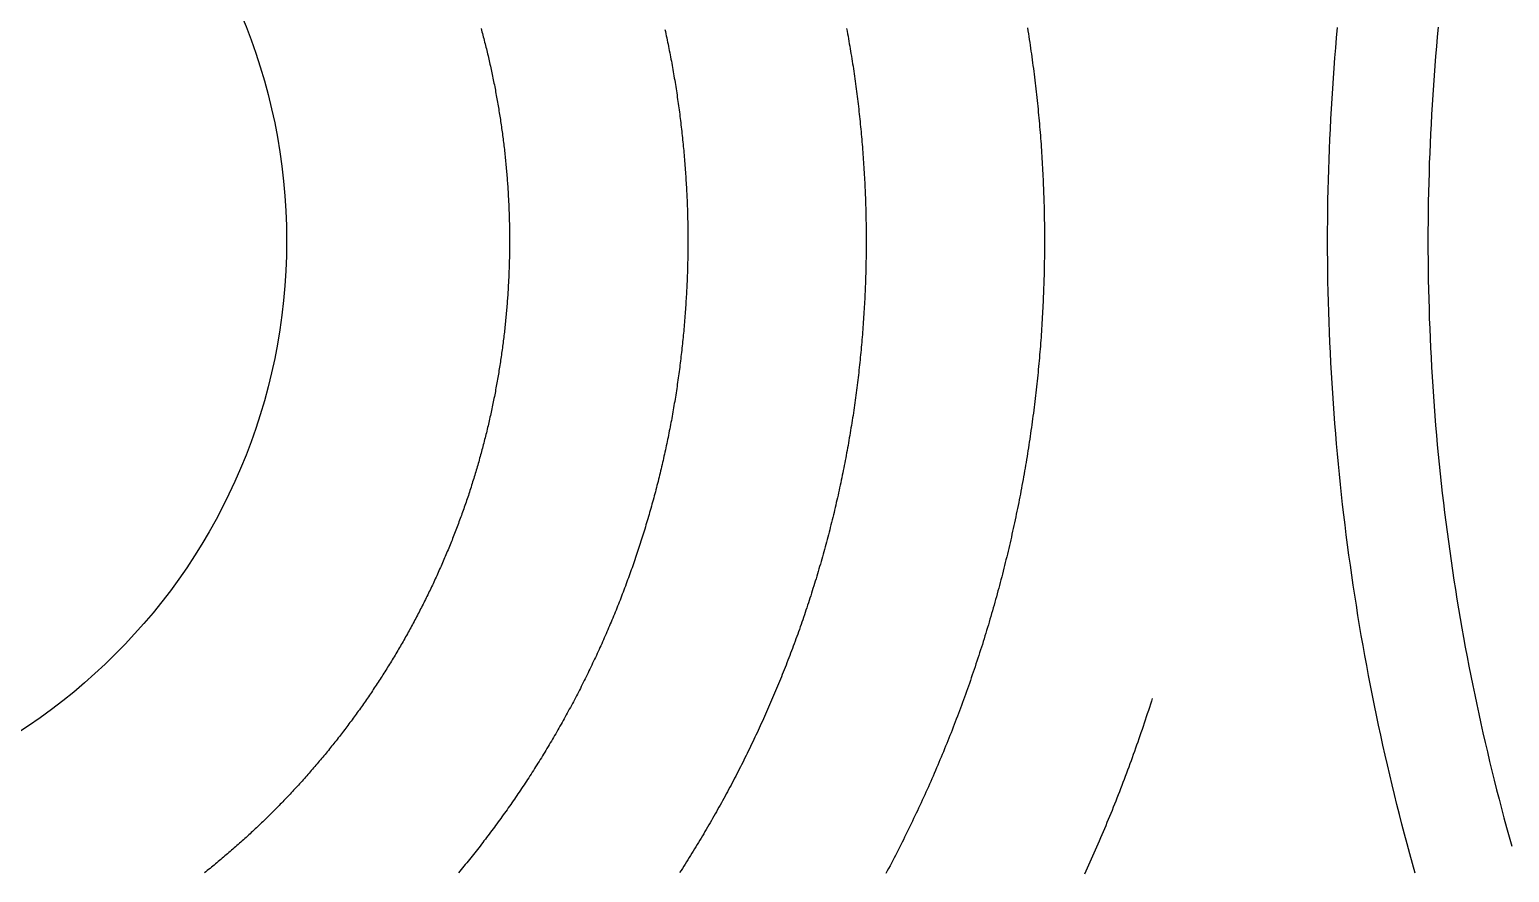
# Model space of a CAD drawing. Header units: millimetres. Extents: x -17.8 to 17.8, y -17.8 to 17.8.
# Drawn here: x 0.589 to 3.244, y -1.134 to 0.379 of the extents above; entities that cross this region are included whole.
import ezdxf

# ---------------------------------------------------------------- set-up
doc = ezdxf.new("R2010")
doc.units = ezdxf.units.MM
for name, color, linetype in [('ALTIN', 2, 'Continuous'), ('DOKU', 8, 'Continuous'), ('KESIM', 1, 'Continuous')]:
    doc.layers.add(name, color=color, linetype=linetype)

msp = doc.modelspace()

# ---------------------------------------------------------------- linework, layer by layer
at = {"layer": 'ALTIN'}
for points in [[(3.0753, -1.1357), (3.0704, -1.1181), (3.0655, -1.1005), (3.0608, -1.0829), (3.0561, -1.0653), (3.0515, -1.0476), (3.0469, -1.0299), (3.0425, -1.0122), (3.0381, -0.9945), (3.0338, -0.9767), (3.0296, -0.959), (3.0254, -0.9412), (3.0214, -0.9234), (3.0174, -0.9056), (3.0135, -0.8878), (3.0096, -0.8699), (3.0059, -0.852), (3.0022, -0.8342), (2.9986, -0.8163), (2.9951, -0.7983), (2.9916, -0.7804), (2.9883, -0.7625), (2.985, -0.7445), (2.9818, -0.7265), (2.9786, -0.7086), (2.9756, -0.6906), (2.9726, -0.6725), (2.9697, -0.6545), (2.9669, -0.6365), (2.9642, -0.6184), (2.9615, -0.6004), (2.9589, -0.5823), (2.9564, -0.5642), (2.954, -0.5461), (2.9517, -0.528), (2.9494, -0.5099), (2.9472, -0.4918), (2.9451, -0.4736), (2.9431, -0.4555), (2.9411, -0.4373), (2.9393, -0.4192), (2.9375, -0.401), (2.9358, -0.3828), (2.9341, -0.3647), (2.9326, -0.3465), (2.9311, -0.3283), (2.9297, -0.3101), (2.9284, -0.2919), (2.9272, -0.2736), (2.926, -0.2554), (2.9249, -0.2372), (2.9239, -0.219), (2.923, -0.2007), (2.9222, -0.1825), (2.9214, -0.1643), (2.9207, -0.146), (2.9202, -0.1278), (2.9196, -0.1095), (2.9192, -0.0913), (2.9188, -0.073), (2.9186, -0.0548), (2.9184, -0.0365), (2.9182, -0.0183), (2.9182, 0), (2.9182, 0.0183), (2.9184, 0.0365), (2.9186, 0.0548), (2.9188, 0.073), (2.9192, 0.0913), (2.9196, 0.1095), (2.9202, 0.1278), (2.9207, 0.146), (2.9214, 0.1643), (2.9222, 0.1825), (2.923, 0.2007), (2.9239, 0.219), (2.9249, 0.2372), (2.926, 0.2554), (2.9272, 0.2736), (2.9284, 0.2919), (2.9297, 0.3101), (2.9311, 0.3283), (2.9326, 0.3465), (2.9341, 0.3647), (2.9358, 0.3828)], [(3.1166, 0.3838), (3.115, 0.3664), (3.1134, 0.349), (3.112, 0.3316), (3.1105, 0.3142), (3.1092, 0.2967), (3.108, 0.2793), (3.1068, 0.2619), (3.1057, 0.2444), (3.1046, 0.227), (3.1037, 0.2096), (3.1028, 0.1921), (3.102, 0.1747), (3.1013, 0.1572), (3.1006, 0.1397), (3.1001, 0.1223), (3.0996, 0.1048), (3.0992, 0.0873), (3.0988, 0.0699), (3.0985, 0.0524), (3.0984, 0.0349), (3.0982, 0.0175), (3.0982, 0), (3.0982, -0.0175), (3.0984, -0.0349), (3.0985, -0.0524), (3.0988, -0.0699), (3.0992, -0.0873), (3.0996, -0.1048), (3.1001, -0.1223), (3.1006, -0.1397), (3.1013, -0.1572), (3.102, -0.1747), (3.1028, -0.1921), (3.1037, -0.2096), (3.1046, -0.227), (3.1057, -0.2444), (3.1068, -0.2619), (3.108, -0.2793), (3.1092, -0.2967), (3.1105, -0.3142), (3.112, -0.3316), (3.1134, -0.349), (3.115, -0.3664), (3.1166, -0.3838), (3.1183, -0.4012), (3.1201, -0.4185), (3.122, -0.4359), (3.1239, -0.4533), (3.126, -0.4706), (3.128, -0.488), (3.1302, -0.5053), (3.1325, -0.5226), (3.1348, -0.5399), (3.1372, -0.5572), (3.1396, -0.5745), (3.1422, -0.5918), (3.1448, -0.6091), (3.1475, -0.6264), (3.1503, -0.6436), (3.1531, -0.6609), (3.156, -0.6781), (3.159, -0.6953), (3.1621, -0.7125), (3.1652, -0.7297), (3.1685, -0.7468), (3.1718, -0.764), (3.1751, -0.7811), (3.1786, -0.7983), (3.1821, -0.8154), (3.1857, -0.8325), (3.1894, -0.8496), (3.1931, -0.8666), (3.1969, -0.8837), (3.2008, -0.9007), (3.2048, -0.9177), (3.2088, -0.9347), (3.2129, -0.9517), (3.2171, -0.9687), (3.2214, -0.9856), (3.2257, -1.0025), (3.2301, -1.0194), (3.2346, -1.0363), (3.2392, -1.0532), (3.2438, -1.07), (3.2485, -1.0868)]]:
    msp.add_lwpolyline(points, dxfattribs=at)
at = {"layer": 'DOKU'}
for points in [[(1.3989, 0.3814), (1.3998, 0.3783), (1.4006, 0.3753), (1.4014, 0.3722), (1.4022, 0.3692), (1.403, 0.3661), (1.4038, 0.3631), (1.4046, 0.36), (1.4054, 0.3569), (1.4062, 0.3539), (1.4069, 0.3508), (1.4077, 0.3477), (1.4084, 0.3446), (1.4092, 0.3416), (1.4099, 0.3385), (1.4107, 0.3354), (1.4114, 0.3323), (1.4121, 0.3293), (1.4128, 0.3262), (1.4135, 0.3231), (1.4142, 0.32), (1.4149, 0.3169), (1.4156, 0.3138), (1.4163, 0.3107), (1.417, 0.3077), (1.4177, 0.3046), (1.4183, 0.3015), (1.419, 0.2984), (1.4196, 0.2953), (1.4203, 0.2922), (1.4209, 0.2891), (1.4215, 0.286), (1.4221, 0.2829), (1.4228, 0.2798), (1.4234, 0.2767), (1.424, 0.2736), (1.4246, 0.2705), (1.4251, 0.2674), (1.4257, 0.2642), (1.4263, 0.2611), (1.4269, 0.258), (1.4274, 0.2549), (1.428, 0.2518), (1.4285, 0.2487), (1.4291, 0.2456), (1.4296, 0.2424), (1.4301, 0.2393), (1.4306, 0.2362), (1.4311, 0.2331), (1.4316, 0.23), (1.4321, 0.2268), (1.4326, 0.2237), (1.4331, 0.2206), (1.4336, 0.2175), (1.4341, 0.2143), (1.4345, 0.2112), (1.435, 0.2081), (1.4354, 0.2049), (1.4359, 0.2018), (1.4363, 0.1987), (1.4368, 0.1955), (1.4372, 0.1924), (1.4376, 0.1893), (1.438, 0.1861), (1.4384, 0.183), (1.4388, 0.1798), (1.4392, 0.1767), (1.4396, 0.1736), (1.4399, 0.1704), (1.4403, 0.1673), (1.4407, 0.1641), (1.441, 0.161), (1.4414, 0.1579), (1.4417, 0.1547), (1.4421, 0.1516), (1.4424, 0.1484), (1.4427, 0.1453), (1.443, 0.1421), (1.4433, 0.139), (1.4436, 0.1358), (1.4439, 0.1327), (1.4442, 0.1295), (1.4445, 0.1264), (1.4448, 0.1232), (1.445, 0.1201), (1.4453, 0.1169), (1.4455, 0.1138), (1.4458, 0.1106), (1.446, 0.1075), (1.4462, 0.1043), (1.4465, 0.1011), (1.4467, 0.098), (1.4469, 0.0948), (1.4471, 0.0917), (1.4473, 0.0885), (1.4475, 0.0854), (1.4477, 0.0822), (1.4478, 0.079), (1.448, 0.0759), (1.4482, 0.0727), (1.4483, 0.0696), (1.4485, 0.0664), (1.4486, 0.0632), (1.4488, 0.0601), (1.4489, 0.0569), (1.449, 0.0538), (1.4491, 0.0506), (1.4492, 0.0474), (1.4493, 0.0443), (1.4494, 0.0411), (1.4495, 0.038), (1.4496, 0.0348), (1.4497, 0.0316), (1.4497, 0.0285), (1.4498, 0.0253), (1.4498, 0.0221), (1.4499, 0.019), (1.4499, 0.0158), (1.4499, 0.0127), (1.45, 0.0095), (1.45, 0.0063), (1.45, 0.0032), (1.45, 0), (1.45, -0.0032), (1.45, -0.0063), (1.45, -0.0095), (1.4499, -0.0127), (1.4499, -0.0158), (1.4499, -0.019), (1.4498, -0.0221), (1.4498, -0.0253), (1.4497, -0.0285), (1.4497, -0.0316), (1.4496, -0.0348), (1.4495, -0.038), (1.4494, -0.0411), (1.4493, -0.0443), (1.4492, -0.0474), (1.4491, -0.0506), (1.449, -0.0538), (1.4489, -0.0569), (1.4488, -0.0601), (1.4486, -0.0632), (1.4485, -0.0664), (1.4483, -0.0696), (1.4482, -0.0727), (1.448, -0.0759), (1.4478, -0.079), (1.4477, -0.0822), (1.4475, -0.0854), (1.4473, -0.0885), (1.4471, -0.0917), (1.4469, -0.0948), (1.4467, -0.098), (1.4465, -0.1011), (1.4462, -0.1043), (1.446, -0.1075), (1.4458, -0.1106), (1.4455, -0.1138), (1.4453, -0.1169), (1.445, -0.1201), (1.4448, -0.1232), (1.4445, -0.1264), (1.4442, -0.1295), (1.4439, -0.1327), (1.4436, -0.1358), (1.4433, -0.139), (1.443, -0.1421), (1.4427, -0.1453), (1.4424, -0.1484), (1.4421, -0.1516), (1.4417, -0.1547), (1.4414, -0.1579), (1.441, -0.161), (1.4407, -0.1641), (1.4403, -0.1673), (1.4399, -0.1704), (1.4396, -0.1736), (1.4392, -0.1767), (1.4388, -0.1798), (1.4384, -0.183), (1.438, -0.1861), (1.4376, -0.1893), (1.4372, -0.1924), (1.4368, -0.1955), (1.4363, -0.1987), (1.4359, -0.2018), (1.4354, -0.2049), (1.435, -0.2081), (1.4345, -0.2112), (1.4341, -0.2143), (1.4336, -0.2175), (1.4331, -0.2206), (1.4326, -0.2237), (1.4321, -0.2268), (1.4316, -0.23), (1.4311, -0.2331), (1.4306, -0.2362), (1.4301, -0.2393), (1.4296, -0.2424), (1.4291, -0.2456), (1.4285, -0.2487), (1.428, -0.2518), (1.4274, -0.2549), (1.4269, -0.258), (1.4263, -0.2611), (1.4257, -0.2642), (1.4251, -0.2674), (1.4246, -0.2705), (1.424, -0.2736), (1.4234, -0.2767), (1.4228, -0.2798), (1.4221, -0.2829), (1.4215, -0.286), (1.4209, -0.2891), (1.4203, -0.2922), (1.4196, -0.2953), (1.419, -0.2984), (1.4183, -0.3015), (1.4177, -0.3046), (1.417, -0.3077), (1.4163, -0.3107), (1.4156, -0.3138), (1.4149, -0.3169), (1.4142, -0.32), (1.4135, -0.3231), (1.4128, -0.3262), (1.4121, -0.3293), (1.4114, -0.3323), (1.4107, -0.3354), (1.4099, -0.3385), (1.4092, -0.3416), (1.4084, -0.3446), (1.4077, -0.3477), (1.4069, -0.3508), (1.4062, -0.3539), (1.4054, -0.3569), (1.4046, -0.36), (1.4038, -0.3631), (1.403, -0.3661), (1.4022, -0.3692), (1.4014, -0.3722), (1.4006, -0.3753), (1.3998, -0.3783), (1.3989, -0.3814), (1.3981, -0.3844), (1.3973, -0.3875), (1.3964, -0.3905), (1.3956, -0.3936), (1.3947, -0.3966), (1.3938, -0.3997), (1.393, -0.4027), (1.3921, -0.4058), (1.3912, -0.4088), (1.3903, -0.4118), (1.3894, -0.4149), (1.3885, -0.4179), (1.3876, -0.4209), (1.3866, -0.4239), (1.3857, -0.427), (1.3848, -0.43), (1.3838, -0.433), (1.3829, -0.436), (1.3819, -0.439), (1.381, -0.4421), (1.38, -0.4451), (1.379, -0.4481), (1.3781, -0.4511), (1.3771, -0.4541), (1.3761, -0.4571), (1.3751, -0.4601), (1.3741, -0.4631), (1.373, -0.4661), (1.372, -0.4691), (1.371, -0.4721), (1.37, -0.4751), (1.3689, -0.4781), (1.3679, -0.481), (1.3668, -0.484), (1.3658, -0.487), (1.3647, -0.49), (1.3636, -0.493), (1.3626, -0.4959), (1.3615, -0.4989), (1.3604, -0.5019), (1.3593, -0.5048), (1.3582, -0.5078), (1.3571, -0.5108), (1.3559, -0.5137), (1.3548, -0.5167), (1.3537, -0.5196), (1.3526, -0.5226), (1.3514, -0.5255), (1.3503, -0.5285), (1.3491, -0.5314), (1.3479, -0.5344), (1.3468, -0.5373), (1.3456, -0.5402), (1.3444, -0.5432), (1.3432, -0.5461), (1.342, -0.549), (1.3408, -0.552), (1.3396, -0.5549), (1.3384, -0.5578), (1.3372, -0.5607), (1.336, -0.5636), (1.3347, -0.5666), (1.3335, -0.5695), (1.3322, -0.5724), (1.331, -0.5753), (1.3297, -0.5782), (1.3285, -0.5811), (1.3272, -0.584), (1.3259, -0.5869), (1.3246, -0.5898), (1.3234, -0.5927), (1.3221, -0.5955), (1.3208, -0.5984), (1.3194, -0.6013), (1.3181, -0.6042), (1.3168, -0.6071), (1.3155, -0.6099), (1.3141, -0.6128), (1.3128, -0.6157), (1.3115, -0.6185), (1.3101, -0.6214), (1.3087, -0.6242), (1.3074, -0.6271), (1.306, -0.6299), (1.3046, -0.6328), (1.3033, -0.6356), (1.3019, -0.6385), (1.3005, -0.6413), (1.2991, -0.6442), (1.2977, -0.647), (1.2962, -0.6498), (1.2948, -0.6526), (1.2934, -0.6555), (1.292, -0.6583), (1.2905, -0.6611), (1.2891, -0.6639), (1.2876, -0.6667), (1.2862, -0.6695), (1.2847, -0.6723), (1.2832, -0.6751), (1.2818, -0.6779), (1.2803, -0.6807), (1.2788, -0.6835), (1.2773, -0.6863), (1.2758, -0.6891), (1.2743, -0.6919), (1.2728, -0.6947), (1.2713, -0.6974), (1.2697, -0.7002), (1.2682, -0.703), (1.2667, -0.7057), (1.2651, -0.7085), (1.2636, -0.7113), (1.262, -0.714), (1.2605, -0.7168), (1.2589, -0.7195), (1.2573, -0.7223), (1.2557, -0.725), (1.2542, -0.7277), (1.2526, -0.7305), (1.251, -0.7332), (1.2494, -0.7359), (1.2478, -0.7387), (1.2461, -0.7414), (1.2445, -0.7441), (1.2429, -0.7468), (1.2413, -0.7495), (1.2396, -0.7522), (1.238, -0.7549), (1.2363, -0.7576), (1.2347, -0.7603), (1.233, -0.763), (1.2313, -0.7657), (1.2297, -0.7684), (1.228, -0.7711), (1.2263, -0.7737), (1.2246, -0.7764), (1.2229, -0.7791), (1.2212, -0.7818), (1.2195, -0.7844), (1.2178, -0.7871), (1.2161, -0.7897), (1.2143, -0.7924), (1.2126, -0.795), (1.2109, -0.7977), (1.2091, -0.8003), (1.2074, -0.8029), (1.2056, -0.8056), (1.2039, -0.8082), (1.2021, -0.8108), (1.2003, -0.8135), (1.1986, -0.8161), (1.1968, -0.8187), (1.195, -0.8213), (1.1932, -0.8239), (1.1914, -0.8265), (1.1896, -0.8291), (1.1878, -0.8317), (1.186, -0.8343), (1.1841, -0.8369), (1.1823, -0.8394), (1.1805, -0.842), (1.1786, -0.8446), (1.1768, -0.8472), (1.1749, -0.8497), (1.1731, -0.8523), (1.1712, -0.8548), (1.1693, -0.8574), (1.1675, -0.8599), (1.1656, -0.8625), (1.1637, -0.865), (1.1618, -0.8676), (1.1599, -0.8701), (1.158, -0.8726), (1.1561, -0.8752), (1.1542, -0.8777), (1.1523, -0.8802), (1.1504, -0.8827), (1.1484, -0.8852), (1.1465, -0.8877), (1.1446, -0.8902), (1.1426, -0.8927), (1.1407, -0.8952), (1.1387, -0.8977), (1.1367, -0.9002), (1.1348, -0.9026), (1.1328, -0.9051), (1.1308, -0.9076), (1.1288, -0.9101), (1.1269, -0.9125), (1.1249, -0.915), (1.1229, -0.9174), (1.1209, -0.9199), (1.1189, -0.9223), (1.1168, -0.9248), (1.1148, -0.9272), (1.1128, -0.9296), (1.1108, -0.932), (1.1087, -0.9345), (1.1067, -0.9369), (1.1046, -0.9393), (1.1026, -0.9417), (1.1005, -0.9441), (1.0985, -0.9465), (1.0964, -0.9489), (1.0943, -0.9513), (1.0923, -0.9537), (1.0902, -0.9561), (1.0881, -0.9584), (1.086, -0.9608), (1.0839, -0.9632), (1.0818, -0.9655), (1.0797, -0.9679), (1.0776, -0.9702), (1.0754, -0.9726), (1.0733, -0.9749), (1.0712, -0.9773), (1.0691, -0.9796), (1.0669, -0.9819), (1.0648, -0.9843), (1.0626, -0.9866), (1.0605, -0.9889), (1.0583, -0.9912), (1.0561, -0.9935), (1.054, -0.9958), (1.0518, -0.9981), (1.0496, -1.0004), (1.0474, -1.0027), (1.0452, -1.005), (1.043, -1.0073), (1.0408, -1.0095), (1.0386, -1.0118), (1.0364, -1.0141), (1.0342, -1.0163), (1.032, -1.0186), (1.0298, -1.0208), (1.0275, -1.0231), (1.0253, -1.0253), (1.0231, -1.0275), (1.0208, -1.0298), (1.0186, -1.032), (1.0163, -1.0342), (1.0141, -1.0364), (1.0118, -1.0386), (1.0095, -1.0408), (1.0073, -1.043), (1.005, -1.0452), (1.0027, -1.0474), (1.0004, -1.0496), (0.9981, -1.0518), (0.9958, -1.054), (0.9935, -1.0561), (0.9912, -1.0583), (0.9889, -1.0605), (0.9866, -1.0626), (0.9843, -1.0648), (0.9819, -1.0669), (0.9796, -1.0691), (0.9773, -1.0712), (0.9749, -1.0733), (0.9726, -1.0754), (0.9702, -1.0776), (0.9679, -1.0797), (0.9655, -1.0818), (0.9632, -1.0839), (0.9608, -1.086), (0.9584, -1.0881), (0.9561, -1.0902), (0.9537, -1.0923), (0.9513, -1.0943), (0.9489, -1.0964), (0.9465, -1.0985), (0.9441, -1.1005), (0.9417, -1.1026), (0.9393, -1.1046), (0.9369, -1.1067), (0.9345, -1.1087), (0.932, -1.1108), (0.9296, -1.1128), (0.9272, -1.1148), (0.9248, -1.1168), (0.9223, -1.1189), (0.9199, -1.1209), (0.9174, -1.1229), (0.915, -1.1249), (0.9125, -1.1269), (0.9101, -1.1288), (0.9076, -1.1308), (0.9051, -1.1328), (0.9026, -1.1348)], [(1.7289, 0.3793), (1.7297, 0.3756), (1.7305, 0.3718), (1.7313, 0.368), (1.7321, 0.3642), (1.7329, 0.3604), (1.7337, 0.3567), (1.7345, 0.3529), (1.7352, 0.3491), (1.736, 0.3453), (1.7367, 0.3415), (1.7375, 0.3377), (1.7382, 0.3339), (1.7389, 0.3301), (1.7397, 0.3264), (1.7404, 0.3226), (1.7411, 0.3188), (1.7418, 0.315), (1.7424, 0.3112), (1.7431, 0.3074), (1.7438, 0.3036), (1.7444, 0.2997), (1.7451, 0.2959), (1.7457, 0.2921), (1.7464, 0.2883), (1.747, 0.2845), (1.7476, 0.2807), (1.7482, 0.2769), (1.7488, 0.2731), (1.7494, 0.2693), (1.75, 0.2654), (1.7506, 0.2616), (1.7511, 0.2578), (1.7517, 0.254), (1.7522, 0.2502), (1.7528, 0.2463), (1.7533, 0.2425), (1.7538, 0.2387), (1.7543, 0.2349), (1.7549, 0.231), (1.7554, 0.2272), (1.7558, 0.2234), (1.7563, 0.2195), (1.7568, 0.2157), (1.7573, 0.2119), (1.7577, 0.208), (1.7582, 0.2042), (1.7586, 0.2004), (1.7591, 0.1965), (1.7595, 0.1927), (1.7599, 0.1889), (1.7603, 0.185), (1.7607, 0.1812), (1.7611, 0.1773), (1.7615, 0.1735), (1.7619, 0.1696), (1.7622, 0.1658), (1.7626, 0.162), (1.7629, 0.1581), (1.7633, 0.1543), (1.7636, 0.1504), (1.7639, 0.1466), (1.7642, 0.1427), (1.7645, 0.1389), (1.7648, 0.135), (1.7651, 0.1312), (1.7654, 0.1273), (1.7657, 0.1235), (1.766, 0.1196), (1.7662, 0.1158), (1.7665, 0.1119), (1.7667, 0.1081), (1.7669, 0.1042), (1.7672, 0.1003), (1.7674, 0.0965), (1.7676, 0.0926), (1.7678, 0.0888), (1.768, 0.0849), (1.7681, 0.0811), (1.7683, 0.0772), (1.7685, 0.0733), (1.7686, 0.0695), (1.7688, 0.0656), (1.7689, 0.0618), (1.7691, 0.0579), (1.7692, 0.0541), (1.7693, 0.0502), (1.7694, 0.0463), (1.7695, 0.0425), (1.7696, 0.0386), (1.7697, 0.0348), (1.7697, 0.0309), (1.7698, 0.027), (1.7698, 0.0232), (1.7699, 0.0193), (1.7699, 0.0154), (1.77, 0.0116), (1.77, 0.0077), (1.77, 0.0039), (1.77, 0), (1.77, -0.0039), (1.77, -0.0077), (1.77, -0.0116), (1.7699, -0.0154), (1.7699, -0.0193), (1.7698, -0.0232), (1.7698, -0.027), (1.7697, -0.0309), (1.7697, -0.0348), (1.7696, -0.0386), (1.7695, -0.0425), (1.7694, -0.0463), (1.7693, -0.0502), (1.7692, -0.0541), (1.7691, -0.0579), (1.7689, -0.0618), (1.7688, -0.0656), (1.7686, -0.0695), (1.7685, -0.0733), (1.7683, -0.0772), (1.7681, -0.0811), (1.768, -0.0849), (1.7678, -0.0888), (1.7676, -0.0926), (1.7674, -0.0965), (1.7672, -0.1003), (1.7669, -0.1042), (1.7667, -0.1081), (1.7665, -0.1119), (1.7662, -0.1158), (1.766, -0.1196), (1.7657, -0.1235), (1.7654, -0.1273), (1.7651, -0.1312), (1.7648, -0.135), (1.7645, -0.1389), (1.7642, -0.1427), (1.7639, -0.1466), (1.7636, -0.1504), (1.7633, -0.1543), (1.7629, -0.1581), (1.7626, -0.162), (1.7622, -0.1658), (1.7619, -0.1696), (1.7615, -0.1735), (1.7611, -0.1773), (1.7607, -0.1812), (1.7603, -0.185), (1.7599, -0.1889), (1.7595, -0.1927), (1.7591, -0.1965), (1.7586, -0.2004), (1.7582, -0.2042), (1.7577, -0.208), (1.7573, -0.2119), (1.7568, -0.2157), (1.7563, -0.2195), (1.7558, -0.2234), (1.7554, -0.2272), (1.7549, -0.231), (1.7543, -0.2349), (1.7538, -0.2387), (1.7533, -0.2425), (1.7528, -0.2463), (1.7522, -0.2502), (1.7517, -0.254), (1.7511, -0.2578), (1.7506, -0.2616), (1.75, -0.2654), (1.7494, -0.2693), (1.7488, -0.2731), (1.7482, -0.2769), (1.7476, -0.2807), (1.747, -0.2845), (1.7464, -0.2883), (1.7457, -0.2921), (1.7451, -0.2959), (1.7444, -0.2997), (1.7438, -0.3036), (1.7431, -0.3074), (1.7424, -0.3112), (1.7418, -0.315), (1.7411, -0.3188), (1.7404, -0.3226), (1.7397, -0.3264), (1.7389, -0.3301), (1.7382, -0.3339), (1.7375, -0.3377), (1.7367, -0.3415), (1.736, -0.3453), (1.7352, -0.3491), (1.7345, -0.3529), (1.7337, -0.3567), (1.7329, -0.3604), (1.7321, -0.3642), (1.7313, -0.368), (1.7305, -0.3718), (1.7297, -0.3756), (1.7289, -0.3793), (1.728, -0.3831), (1.7272, -0.3869), (1.7264, -0.3906), (1.7255, -0.3944), (1.7246, -0.3982), (1.7238, -0.4019), (1.7229, -0.4057), (1.722, -0.4094), (1.7211, -0.4132), (1.7202, -0.417), (1.7193, -0.4207), (1.7184, -0.4245), (1.7174, -0.4282), (1.7165, -0.4319), (1.7155, -0.4357), (1.7146, -0.4394), (1.7136, -0.4432), (1.7127, -0.4469), (1.7117, -0.4506), (1.7107, -0.4544), (1.7097, -0.4581), (1.7087, -0.4618), (1.7077, -0.4656), (1.7067, -0.4693), (1.7056, -0.473), (1.7046, -0.4767), (1.7035, -0.4804), (1.7025, -0.4842), (1.7014, -0.4879), (1.7004, -0.4916), (1.6993, -0.4953), (1.6982, -0.499), (1.6971, -0.5027), (1.696, -0.5064), (1.6949, -0.5101), (1.6938, -0.5138), (1.6927, -0.5175), (1.6915, -0.5212), (1.6904, -0.5249), (1.6892, -0.5286), (1.6881, -0.5322), (1.6869, -0.5359), (1.6857, -0.5396), (1.6846, -0.5433), (1.6834, -0.547), (1.6822, -0.5506), (1.681, -0.5543), (1.6798, -0.558), (1.6785, -0.5616), (1.6773, -0.5653), (1.6761, -0.5689), (1.6748, -0.5726), (1.6736, -0.5763), (1.6723, -0.5799), (1.671, -0.5836), (1.6698, -0.5872), (1.6685, -0.5908), (1.6672, -0.5945), (1.6659, -0.5981), (1.6646, -0.6017), (1.6633, -0.6054), (1.6619, -0.609), (1.6606, -0.6126), (1.6593, -0.6162), (1.6579, -0.6199), (1.6566, -0.6235), (1.6552, -0.6271), (1.6538, -0.6307), (1.6524, -0.6343), (1.651, -0.6379), (1.6497, -0.6415), (1.6483, -0.6451), (1.6468, -0.6487), (1.6454, -0.6523), (1.644, -0.6559), (1.6426, -0.6595), (1.6411, -0.6631), (1.6397, -0.6666), (1.6382, -0.6702), (1.6367, -0.6738), (1.6353, -0.6773), (1.6338, -0.6809), (1.6323, -0.6845), (1.6308, -0.688), (1.6293, -0.6916), (1.6278, -0.6951), (1.6263, -0.6987), (1.6247, -0.7022), (1.6232, -0.7058), (1.6217, -0.7093), (1.6201, -0.7129), (1.6185, -0.7164), (1.617, -0.7199), (1.6154, -0.7234), (1.6138, -0.727), (1.6122, -0.7305), (1.6106, -0.734), (1.609, -0.7375), (1.6074, -0.741), (1.6058, -0.7445), (1.6042, -0.748), (1.6025, -0.7515), (1.6009, -0.755), (1.5992, -0.7585), (1.5976, -0.762), (1.5959, -0.7655), (1.5942, -0.769), (1.5926, -0.7724), (1.5909, -0.7759), (1.5892, -0.7794), (1.5875, -0.7829), (1.5858, -0.7863), (1.584, -0.7898), (1.5823, -0.7932), (1.5806, -0.7967), (1.5788, -0.8001), (1.5771, -0.8036), (1.5753, -0.807), (1.5736, -0.8104), (1.5718, -0.8139), (1.57, -0.8173), (1.5682, -0.8207), (1.5664, -0.8241), (1.5646, -0.8276), (1.5628, -0.831), (1.561, -0.8344), (1.5592, -0.8378), (1.5573, -0.8412), (1.5555, -0.8446), (1.5537, -0.848), (1.5518, -0.8514), (1.5499, -0.8547), (1.5481, -0.8581), (1.5462, -0.8615), (1.5443, -0.8649), (1.5424, -0.8682), (1.5405, -0.8716), (1.5386, -0.8749), (1.5367, -0.8783), (1.5348, -0.8817), (1.5329, -0.885), (1.5309, -0.8883), (1.529, -0.8917), (1.527, -0.895), (1.5251, -0.8983), (1.5231, -0.9017), (1.5211, -0.905), (1.5192, -0.9083), (1.5172, -0.9116), (1.5152, -0.9149), (1.5132, -0.9182), (1.5112, -0.9215), (1.5092, -0.9248), (1.5072, -0.9281), (1.5051, -0.9314), (1.5031, -0.9347), (1.501, -0.938), (1.499, -0.9412), (1.4969, -0.9445), (1.4949, -0.9478), (1.4928, -0.951), (1.4907, -0.9543), (1.4886, -0.9575), (1.4865, -0.9608), (1.4844, -0.964), (1.4823, -0.9672), (1.4802, -0.9705), (1.4781, -0.9737), (1.476, -0.9769), (1.4738, -0.9801), (1.4717, -0.9834), (1.4696, -0.9866), (1.4674, -0.9898), (1.4652, -0.993), (1.4631, -0.9962), (1.4609, -0.9994), (1.4587, -1.0025), (1.4565, -1.0057), (1.4543, -1.0089), (1.4521, -1.0121), (1.4499, -1.0152), (1.4477, -1.0184), (1.4455, -1.0215), (1.4432, -1.0247), (1.441, -1.0278), (1.4387, -1.031), (1.4365, -1.0341), (1.4342, -1.0373), (1.432, -1.0404), (1.4297, -1.0435), (1.4274, -1.0466), (1.4251, -1.0497), (1.4228, -1.0528), (1.4205, -1.0559), (1.4182, -1.059), (1.4159, -1.0621), (1.4136, -1.0652), (1.4113, -1.0683), (1.4089, -1.0714), (1.4066, -1.0744), (1.4042, -1.0775), (1.4019, -1.0806), (1.3995, -1.0836), (1.3972, -1.0867), (1.3948, -1.0897), (1.3924, -1.0928), (1.39, -1.0958), (1.3876, -1.0988), (1.3852, -1.1019), (1.3828, -1.1049), (1.3804, -1.1079), (1.378, -1.1109), (1.3755, -1.1139), (1.3731, -1.1169), (1.3707, -1.1199), (1.3682, -1.1229), (1.3658, -1.1259), (1.3633, -1.1288), (1.3609, -1.1318), (1.3584, -1.1348)], [(2.055, 0.3809), (2.0558, 0.3764), (2.0566, 0.3719), (2.0575, 0.3674), (2.0582, 0.3629), (2.059, 0.3584), (2.0598, 0.3539), (2.0606, 0.3494), (2.0613, 0.3449), (2.0621, 0.3405), (2.0628, 0.336), (2.0636, 0.3315), (2.0643, 0.3269), (2.065, 0.3224), (2.0657, 0.3179), (2.0664, 0.3134), (2.067, 0.3089), (2.0677, 0.3044), (2.0684, 0.2999), (2.069, 0.2954), (2.0697, 0.2909), (2.0703, 0.2864), (2.0709, 0.2818), (2.0715, 0.2773), (2.0721, 0.2728), (2.0727, 0.2683), (2.0733, 0.2638), (2.0739, 0.2592), (2.0744, 0.2547), (2.075, 0.2502), (2.0755, 0.2457), (2.076, 0.2411), (2.0766, 0.2366), (2.0771, 0.2321), (2.0776, 0.2275), (2.0781, 0.223), (2.0786, 0.2185), (2.079, 0.2139), (2.0795, 0.2094), (2.0799, 0.2049), (2.0804, 0.2003), (2.0808, 0.1958), (2.0812, 0.1912), (2.0816, 0.1867), (2.082, 0.1822), (2.0824, 0.1776), (2.0828, 0.1731), (2.0832, 0.1685), (2.0836, 0.164), (2.0839, 0.1594), (2.0843, 0.1549), (2.0846, 0.1503), (2.0849, 0.1458), (2.0852, 0.1412), (2.0855, 0.1367), (2.0858, 0.1321), (2.0861, 0.1276), (2.0864, 0.123), (2.0866, 0.1185), (2.0869, 0.1139), (2.0871, 0.1094), (2.0874, 0.1048), (2.0876, 0.1003), (2.0878, 0.0957), (2.088, 0.0912), (2.0882, 0.0866), (2.0884, 0.0821), (2.0886, 0.0775), (2.0887, 0.0729), (2.0889, 0.0684), (2.089, 0.0638), (2.0892, 0.0593), (2.0893, 0.0547), (2.0894, 0.0502), (2.0895, 0.0456), (2.0896, 0.041), (2.0897, 0.0365), (2.0898, 0.0319), (2.0898, 0.0274), (2.0899, 0.0228), (2.0899, 0.0182), (2.09, 0.0137), (2.09, 0.0091), (2.09, 0.0046), (2.09, 0), (2.09, -0.0046), (2.09, -0.0091), (2.09, -0.0137), (2.0899, -0.0182), (2.0899, -0.0228), (2.0898, -0.0274), (2.0898, -0.0319), (2.0897, -0.0365), (2.0896, -0.041), (2.0895, -0.0456), (2.0894, -0.0502), (2.0893, -0.0547), (2.0892, -0.0593), (2.089, -0.0638), (2.0889, -0.0684), (2.0887, -0.0729), (2.0886, -0.0775), (2.0884, -0.0821), (2.0882, -0.0866), (2.088, -0.0912), (2.0878, -0.0957), (2.0876, -0.1003), (2.0874, -0.1048), (2.0871, -0.1094), (2.0869, -0.1139), (2.0866, -0.1185), (2.0864, -0.123), (2.0861, -0.1276), (2.0858, -0.1321), (2.0855, -0.1367), (2.0852, -0.1412), (2.0849, -0.1458), (2.0846, -0.1503), (2.0843, -0.1549), (2.0839, -0.1594), (2.0836, -0.164), (2.0832, -0.1685), (2.0828, -0.1731), (2.0824, -0.1776), (2.082, -0.1822), (2.0816, -0.1867), (2.0812, -0.1912), (2.0808, -0.1958), (2.0804, -0.2003), (2.0799, -0.2049), (2.0795, -0.2094), (2.079, -0.2139), (2.0786, -0.2185), (2.0781, -0.223), (2.0776, -0.2275), (2.0771, -0.2321), (2.0766, -0.2366), (2.076, -0.2411), (2.0755, -0.2457), (2.075, -0.2502), (2.0744, -0.2547), (2.0739, -0.2592), (2.0733, -0.2638), (2.0727, -0.2683), (2.0721, -0.2728), (2.0715, -0.2773), (2.0709, -0.2818), (2.0703, -0.2864), (2.0697, -0.2909), (2.069, -0.2954), (2.0684, -0.2999), (2.0677, -0.3044), (2.067, -0.3089), (2.0664, -0.3134), (2.0657, -0.3179), (2.065, -0.3224), (2.0643, -0.3269), (2.0636, -0.3315), (2.0628, -0.336), (2.0621, -0.3405), (2.0613, -0.3449), (2.0606, -0.3494), (2.0598, -0.3539), (2.059, -0.3584), (2.0582, -0.3629), (2.0575, -0.3674), (2.0566, -0.3719), (2.0558, -0.3764), (2.055, -0.3809), (2.0542, -0.3854), (2.0533, -0.3898), (2.0525, -0.3943), (2.0516, -0.3988), (2.0507, -0.4033), (2.0498, -0.4077), (2.0489, -0.4122), (2.048, -0.4167), (2.0471, -0.4211), (2.0462, -0.4256), (2.0453, -0.4301), (2.0443, -0.4345), (2.0434, -0.439), (2.0424, -0.4435), (2.0414, -0.4479), (2.0405, -0.4524), (2.0395, -0.4568), (2.0385, -0.4613), (2.0375, -0.4657), (2.0364, -0.4701), (2.0354, -0.4746), (2.0344, -0.479), (2.0333, -0.4835), (2.0323, -0.4879), (2.0312, -0.4923), (2.0301, -0.4968), (2.029, -0.5012), (2.0279, -0.5056), (2.0268, -0.51), (2.0257, -0.5145), (2.0246, -0.5189), (2.0234, -0.5233), (2.0223, -0.5277), (2.0211, -0.5321), (2.02, -0.5365), (2.0188, -0.5409), (2.0176, -0.5453), (2.0164, -0.5497), (2.0152, -0.5541), (2.014, -0.5585), (2.0128, -0.5629), (2.0115, -0.5673), (2.0103, -0.5717), (2.009, -0.5761), (2.0078, -0.5805), (2.0065, -0.5848), (2.0052, -0.5892), (2.0039, -0.5936), (2.0026, -0.598), (2.0013, -0.6023), (2, -0.6067), (1.9987, -0.6111), (1.9973, -0.6154), (1.996, -0.6198), (1.9946, -0.6241), (1.9933, -0.6285), (1.9919, -0.6328), (1.9905, -0.6372), (1.9891, -0.6415), (1.9877, -0.6458), (1.9863, -0.6502), (1.9849, -0.6545), (1.9834, -0.6588), (1.982, -0.6632), (1.9805, -0.6675), (1.9791, -0.6718), (1.9776, -0.6761), (1.9761, -0.6804), (1.9746, -0.6847), (1.9731, -0.6891), (1.9716, -0.6934), (1.9701, -0.6977), (1.9686, -0.702), (1.9671, -0.7062), (1.9655, -0.7105), (1.964, -0.7148), (1.9624, -0.7191), (1.9608, -0.7234), (1.9592, -0.7277), (1.9576, -0.7319), (1.956, -0.7362), (1.9544, -0.7405), (1.9528, -0.7447), (1.9512, -0.749), (1.9495, -0.7532), (1.9479, -0.7575), (1.9462, -0.7617), (1.9446, -0.766), (1.9429, -0.7702), (1.9412, -0.7745), (1.9395, -0.7787), (1.9378, -0.7829), (1.9361, -0.7872), (1.9344, -0.7914), (1.9326, -0.7956), (1.9309, -0.7998), (1.9292, -0.804), (1.9274, -0.8082), (1.9256, -0.8124), (1.9239, -0.8166), (1.9221, -0.8208), (1.9203, -0.825), (1.9185, -0.8292), (1.9167, -0.8334), (1.9148, -0.8376), (1.913, -0.8417), (1.9112, -0.8459), (1.9093, -0.8501), (1.9075, -0.8542), (1.9056, -0.8584), (1.9037, -0.8626), (1.9018, -0.8667), (1.8999, -0.8709), (1.898, -0.875), (1.8961, -0.8791), (1.8942, -0.8833), (1.8923, -0.8874), (1.8903, -0.8915), (1.8884, -0.8957), (1.8864, -0.8998), (1.8844, -0.9039), (1.8825, -0.908), (1.8805, -0.9121), (1.8785, -0.9162), (1.8765, -0.9203), (1.8745, -0.9244), (1.8724, -0.9285), (1.8704, -0.9326), (1.8684, -0.9366), (1.8663, -0.9407), (1.8643, -0.9448), (1.8622, -0.9488), (1.8601, -0.9529), (1.858, -0.957), (1.856, -0.961), (1.8539, -0.9651), (1.8517, -0.9691), (1.8496, -0.9731), (1.8475, -0.9772), (1.8454, -0.9812), (1.8432, -0.9852), (1.8411, -0.9892), (1.8389, -0.9933), (1.8367, -0.9973), (1.8345, -1.0013), (1.8324, -1.0053), (1.8302, -1.0093), (1.828, -1.0133), (1.8257, -1.0172), (1.8235, -1.0212), (1.8213, -1.0252), (1.819, -1.0292), (1.8168, -1.0331), (1.8145, -1.0371), (1.8123, -1.041), (1.81, -1.045), (1.8077, -1.0489), (1.8054, -1.0529), (1.8031, -1.0568), (1.8008, -1.0608), (1.7985, -1.0647), (1.7962, -1.0686), (1.7938, -1.0725), (1.7915, -1.0764), (1.7891, -1.0803), (1.7868, -1.0842), (1.7844, -1.0881), (1.782, -1.092), (1.7796, -1.0959), (1.7772, -1.0998), (1.7748, -1.1037), (1.7724, -1.1075), (1.77, -1.1114), (1.7676, -1.1153), (1.7651, -1.1191), (1.7627, -1.123), (1.7602, -1.1268), (1.7578, -1.1306), (1.7553, -1.1345)], [(2.3795, 0.3822), (2.3803, 0.377), (2.3811, 0.3718), (2.382, 0.3666), (2.3827, 0.3614), (2.3835, 0.3562), (2.3843, 0.351), (2.3851, 0.3458), (2.3858, 0.3406), (2.3865, 0.3354), (2.3873, 0.3302), (2.388, 0.325), (2.3887, 0.3198), (2.3894, 0.3146), (2.3901, 0.3094), (2.3907, 0.3041), (2.3914, 0.2989), (2.392, 0.2937), (2.3927, 0.2885), (2.3933, 0.2833), (2.3939, 0.278), (2.3945, 0.2728), (2.3951, 0.2676), (2.3957, 0.2624), (2.3962, 0.2571), (2.3968, 0.2519), (2.3973, 0.2467), (2.3979, 0.2415), (2.3984, 0.2362), (2.3989, 0.231), (2.3994, 0.2258), (2.3999, 0.2205), (2.4004, 0.2153), (2.4008, 0.21), (2.4013, 0.2048), (2.4017, 0.1996), (2.4022, 0.1943), (2.4026, 0.1891), (2.403, 0.1838), (2.4034, 0.1786), (2.4038, 0.1734), (2.4041, 0.1681), (2.4045, 0.1629), (2.4048, 0.1576), (2.4052, 0.1524), (2.4055, 0.1471), (2.4058, 0.1419), (2.4061, 0.1366), (2.4064, 0.1314), (2.4067, 0.1261), (2.407, 0.1209), (2.4072, 0.1156), (2.4075, 0.1104), (2.4077, 0.1051), (2.4079, 0.0999), (2.4081, 0.0946), (2.4083, 0.0894), (2.4085, 0.0841), (2.4087, 0.0789), (2.4089, 0.0736), (2.409, 0.0683), (2.4092, 0.0631), (2.4093, 0.0578), (2.4094, 0.0526), (2.4095, 0.0473), (2.4096, 0.0421), (2.4097, 0.0368), (2.4098, 0.0315), (2.4099, 0.0263), (2.4099, 0.021), (2.4099, 0.0158), (2.41, 0.0105), (2.41, 0.0053), (2.41, 0), (2.41, -0.0053), (2.41, -0.0105), (2.4099, -0.0158), (2.4099, -0.021), (2.4099, -0.0263), (2.4098, -0.0315), (2.4097, -0.0368), (2.4096, -0.0421), (2.4095, -0.0473), (2.4094, -0.0526), (2.4093, -0.0578), (2.4092, -0.0631), (2.409, -0.0683), (2.4089, -0.0736), (2.4087, -0.0789), (2.4085, -0.0841), (2.4083, -0.0894), (2.4081, -0.0946), (2.4079, -0.0999), (2.4077, -0.1051), (2.4075, -0.1104), (2.4072, -0.1156), (2.407, -0.1209), (2.4067, -0.1261), (2.4064, -0.1314), (2.4061, -0.1366), (2.4058, -0.1419), (2.4055, -0.1471), (2.4052, -0.1524), (2.4048, -0.1576), (2.4045, -0.1629), (2.4041, -0.1681), (2.4038, -0.1734), (2.4034, -0.1786), (2.403, -0.1838), (2.4026, -0.1891), (2.4022, -0.1943), (2.4017, -0.1996), (2.4013, -0.2048), (2.4008, -0.21), (2.4004, -0.2153), (2.3999, -0.2205), (2.3994, -0.2258), (2.3989, -0.231), (2.3984, -0.2362), (2.3979, -0.2415), (2.3973, -0.2467), (2.3968, -0.2519), (2.3962, -0.2571), (2.3957, -0.2624), (2.3951, -0.2676), (2.3945, -0.2728), (2.3939, -0.278), (2.3933, -0.2833), (2.3927, -0.2885), (2.392, -0.2937), (2.3914, -0.2989), (2.3907, -0.3041), (2.3901, -0.3094), (2.3894, -0.3146), (2.3887, -0.3198), (2.388, -0.325), (2.3873, -0.3302), (2.3865, -0.3354), (2.3858, -0.3406), (2.3851, -0.3458), (2.3843, -0.351), (2.3835, -0.3562), (2.3827, -0.3614), (2.382, -0.3666), (2.3811, -0.3718), (2.3803, -0.377), (2.3795, -0.3822), (2.3787, -0.3874), (2.3778, -0.3926), (2.3769, -0.3978), (2.3761, -0.4029), (2.3752, -0.4081), (2.3743, -0.4133), (2.3734, -0.4185), (2.3725, -0.4237), (2.3715, -0.4288), (2.3706, -0.434), (2.3696, -0.4392), (2.3687, -0.4444), (2.3677, -0.4495), (2.3667, -0.4547), (2.3657, -0.4598), (2.3647, -0.465), (2.3637, -0.4702), (2.3627, -0.4753), (2.3616, -0.4805), (2.3606, -0.4856), (2.3595, -0.4908), (2.3584, -0.4959), (2.3573, -0.5011), (2.3562, -0.5062), (2.3551, -0.5113), (2.354, -0.5165), (2.3529, -0.5216), (2.3517, -0.5268), (2.3506, -0.5319), (2.3494, -0.537), (2.3482, -0.5421), (2.347, -0.5473), (2.3458, -0.5524), (2.3446, -0.5575), (2.3434, -0.5626), (2.3422, -0.5677), (2.3409, -0.5728), (2.3397, -0.5779), (2.3384, -0.583), (2.3371, -0.5881), (2.3358, -0.5932), (2.3345, -0.5983), (2.3332, -0.6034), (2.3319, -0.6085), (2.3306, -0.6136), (2.3292, -0.6187), (2.3279, -0.6238), (2.3265, -0.6288), (2.3251, -0.6339), (2.3237, -0.639), (2.3223, -0.644), (2.3209, -0.6491), (2.3195, -0.6542), (2.3181, -0.6592), (2.3166, -0.6643), (2.3152, -0.6693), (2.3137, -0.6744), (2.3122, -0.6794), (2.3108, -0.6845), (2.3093, -0.6895), (2.3077, -0.6946), (2.3062, -0.6996), (2.3047, -0.7046), (2.3032, -0.7096), (2.3016, -0.7147), (2.3, -0.7197), (2.2985, -0.7247), (2.2969, -0.7297), (2.2953, -0.7347), (2.2937, -0.7397), (2.292, -0.7447), (2.2904, -0.7497), (2.2888, -0.7547), (2.2871, -0.7597), (2.2855, -0.7647), (2.2838, -0.7697), (2.2821, -0.7747), (2.2804, -0.7796), (2.2787, -0.7846), (2.277, -0.7896), (2.2753, -0.7946), (2.2735, -0.7995), (2.2718, -0.8045), (2.27, -0.8094), (2.2682, -0.8144), (2.2665, -0.8193), (2.2647, -0.8243), (2.2629, -0.8292), (2.261, -0.8341), (2.2592, -0.8391), (2.2574, -0.844), (2.2555, -0.8489), (2.2537, -0.8538), (2.2518, -0.8588), (2.2499, -0.8637), (2.248, -0.8686), (2.2461, -0.8735), (2.2442, -0.8784), (2.2423, -0.8833), (2.2404, -0.8882), (2.2384, -0.893), (2.2365, -0.8979), (2.2345, -0.9028), (2.2325, -0.9077), (2.2306, -0.9125), (2.2286, -0.9174), (2.2265, -0.9223), (2.2245, -0.9271), (2.2225, -0.932), (2.2205, -0.9368), (2.2184, -0.9417), (2.2164, -0.9465), (2.2143, -0.9513), (2.2122, -0.9562), (2.2101, -0.961), (2.208, -0.9658), (2.2059, -0.9706), (2.2038, -0.9754), (2.2016, -0.9802), (2.1995, -0.985), (2.1973, -0.9898), (2.1952, -0.9946), (2.193, -0.9994), (2.1908, -1.0042), (2.1886, -1.009), (2.1864, -1.0137), (2.1842, -1.0185), (2.182, -1.0233), (2.1797, -1.028), (2.1775, -1.0328), (2.1752, -1.0375), (2.173, -1.0423), (2.1707, -1.047), (2.1684, -1.0517), (2.1661, -1.0565), (2.1638, -1.0612), (2.1615, -1.0659), (2.1591, -1.0706), (2.1568, -1.0753), (2.1544, -1.08), (2.1521, -1.0847), (2.1497, -1.0894), (2.1473, -1.0941), (2.1449, -1.0988), (2.1425, -1.1035), (2.1401, -1.1081), (2.1377, -1.1128), (2.1353, -1.1175), (2.1328, -1.1221), (2.1304, -1.1268), (2.1279, -1.1314), (2.1254, -1.1361)], [(2.6034, -0.8216), (2.6019, -0.8266), (2.6, -0.8323), (2.5982, -0.8379), (2.5964, -0.8436), (2.5945, -0.8493), (2.5927, -0.8549), (2.5908, -0.8606), (2.5889, -0.8662), (2.587, -0.8719), (2.5851, -0.8775), (2.5832, -0.8832), (2.5813, -0.8888), (2.5793, -0.8944), (2.5774, -0.9001), (2.5754, -0.9057), (2.5734, -0.9113), (2.5714, -0.9169), (2.5694, -0.9225), (2.5674, -0.9281), (2.5654, -0.9337), (2.5633, -0.9393), (2.5613, -0.9449), (2.5592, -0.9505), (2.5571, -0.9561), (2.555, -0.9616), (2.5529, -0.9672), (2.5508, -0.9728), (2.5487, -0.9783), (2.5465, -0.9839), (2.5444, -0.9895), (2.5422, -0.995), (2.54, -1.0005), (2.5379, -1.0061), (2.5357, -1.0116), (2.5334, -1.0172), (2.5312, -1.0227), (2.529, -1.0282), (2.5267, -1.0337), (2.5245, -1.0392), (2.5222, -1.0447), (2.5199, -1.0502), (2.5176, -1.0557), (2.5153, -1.0612), (2.513, -1.0667), (2.5106, -1.0722), (2.5083, -1.0777), (2.5059, -1.0831), (2.5036, -1.0886), (2.5012, -1.094), (2.4988, -1.0995), (2.4964, -1.1049), (2.494, -1.1104), (2.4916, -1.1158), (2.4891, -1.1213), (2.4867, -1.1267), (2.4842, -1.1321), (2.4817, -1.1375)]]:
    msp.add_lwpolyline(points, dxfattribs=at)
at = {"layer": 'KESIM'}
for radius in [17.8, 1.05]:
    msp.add_circle((0, 0), radius, dxfattribs=at)

doc.saveas('drawing.dxf')
